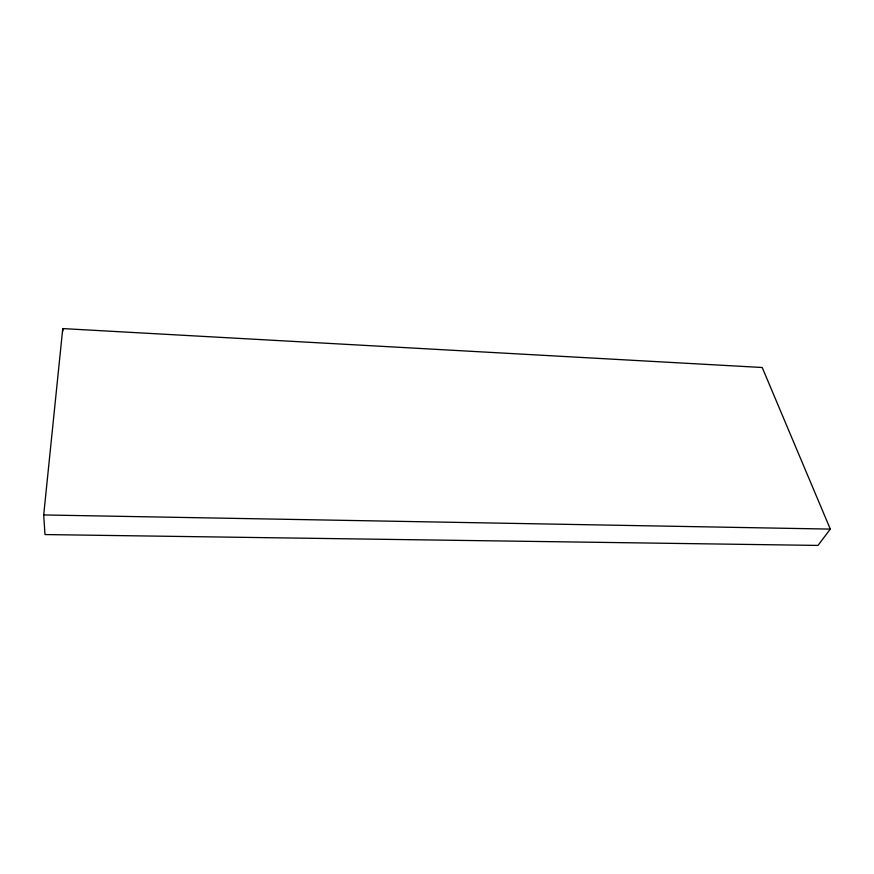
<?xml version="1.0" encoding="UTF-8"?>
<svg xmlns="http://www.w3.org/2000/svg" width="874" height="874" viewBox="0 0 874 874"><rect width="100%" height="100%" fill="white"/><g stroke="black" fill="none" stroke-linecap="round" stroke-linejoin="round"><path stroke-width="1.31" d="M43.7 514.95L62.753 328.58L762.215 367.506L830.3 529.098L817.998 545.42L44.989 534.56L43.7 514.95L830.3 529.098M62.753 328.58L62.852 331.148"/></g></svg>
